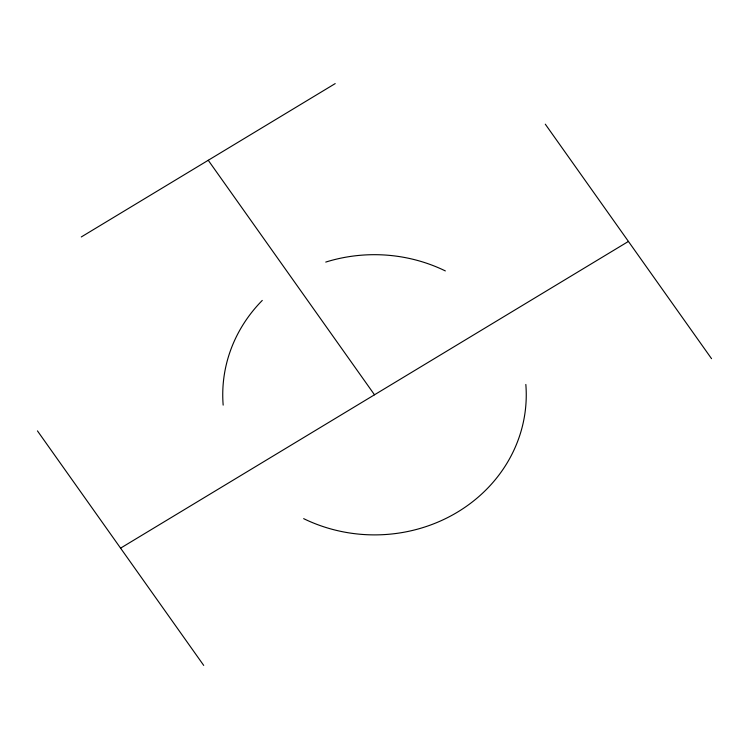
<?xml version="1.0" encoding="UTF-8"?>
<svg xmlns="http://www.w3.org/2000/svg" width="749" height="749" viewBox="0 0 749 749"><rect width="100%" height="100%" fill="white"/><g stroke="black" fill="none" stroke-linecap="round" stroke-linejoin="round"><path stroke-width="1.12" d="M81.285 236.956L335.206 83.598M120.58 548.146L628.42 241.431M545.291 124.175L711.55 358.677M208.241 160.277L374.5 394.789M37.45 430.89L203.709 665.402M525.835 384.452A151.757 140.1 0.2 0 1 457.63 512.044A151.757 140.1 0.2 0 1 303.654 518.645M223.165 405.115A151.757 140.1 0.2 0 1 262.272 300.424M325.749 262.084A151.757 140.1 0.2 0 1 445.346 270.923"/></g></svg>
